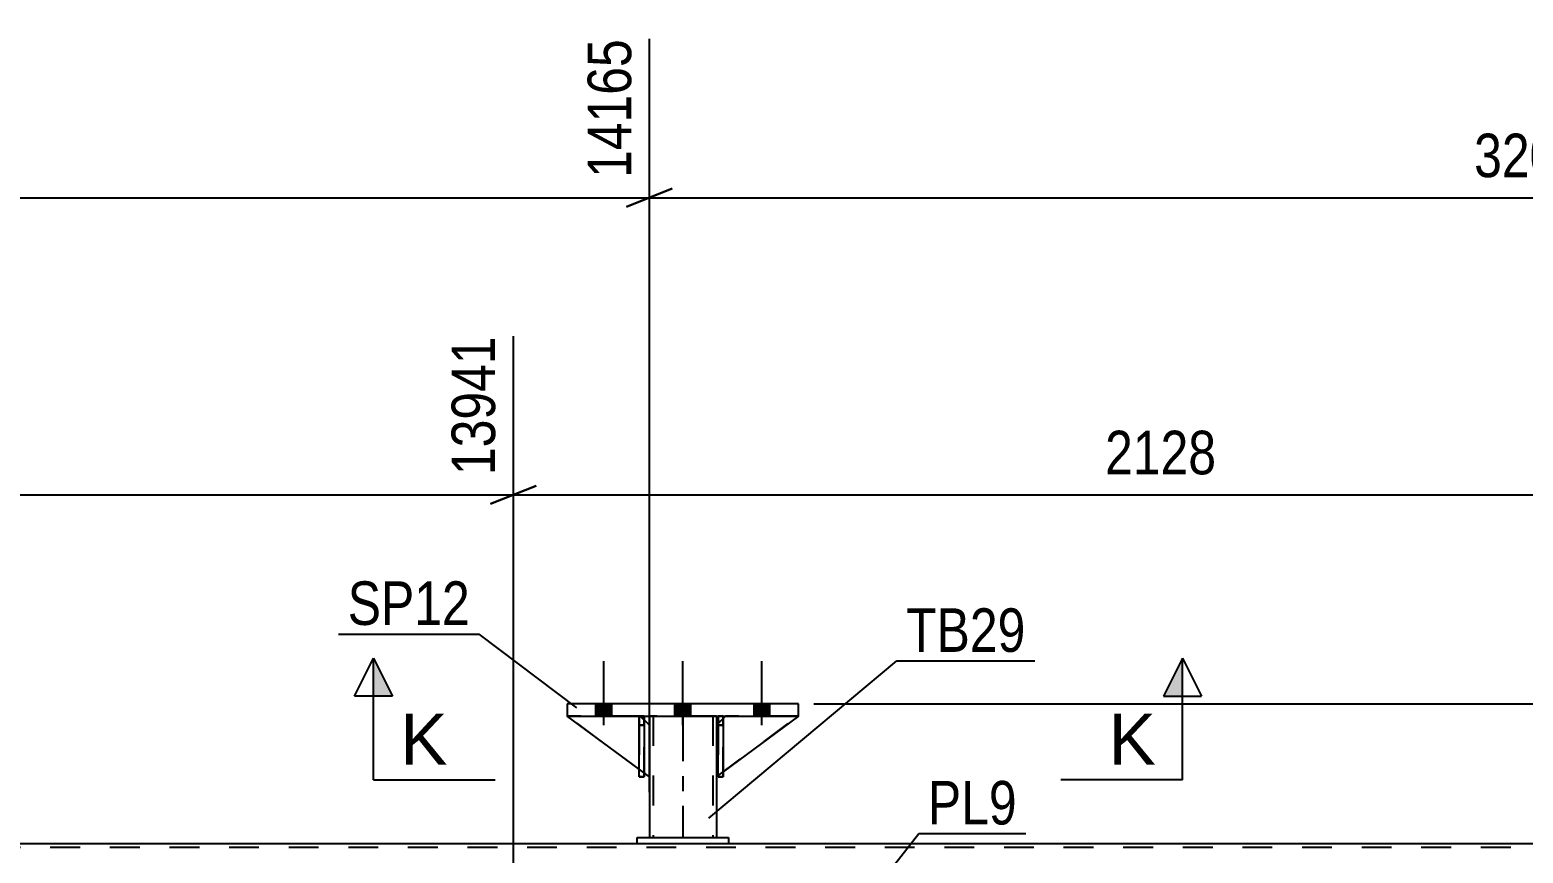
# Model space of a CAD drawing. Header units: millimetres. Extents: x -808 to 381, y -747 to 94.
# Drawn here: x -227 to -128.8, y -378.7 to -324.6 of the extents above; entities that cross this region are included whole.
import ezdxf

# ---------------------------------------------------------------- set-up
doc = ezdxf.new("R2010")
doc.units = ezdxf.units.MM
doc.linetypes.add('DXK_LINE_DOT2', pattern=[3.9198, 1.9599, -1.9599])
doc.linetypes.add('DXK_LINE_DOT3', pattern=[5.9187, 2.979, -0.9799, 0.9799, -0.9799])
doc.styles.add('Arial', font='arial.ttf', dxfattribs={"height": 0.2})
doc.styles.add('Arial Narrow', font='ARIALN.TTF', dxfattribs={"height": 0.2})

# ---------------------------------------------------------------- blocks, each defined once
blk = doc.blocks.new('Part-232923327-73665 - 73514')
at = {"color": 2, "linetype": 'Continuous'}
for p, q in [((-176.46, -368.923), (-191.66, -368.923)), ((-191.66, -368.923), (-191.66, -369.723)), ((-176.46, -369.723), (-176.46, -368.923)), ((-191.66, -369.723), (-176.46, -369.723))]:
    blk.add_line(p, q, dxfattribs=at)
blk = doc.blocks.new('Bolt-232923327-73755 - 73514')
at = {"linetype": 'Continuous'}
for points in [[(-189.78, -369.723), (-188.74, -369.723), (-188.74, -368.923), (-189.78, -368.923)], [(-189.78, -369.723), (-188.74, -369.723), (-188.74, -368.923), (-189.78, -368.923)], [(-189.78, -369.723), (-188.74, -369.723), (-188.74, -368.923), (-189.78, -368.923)], [(-184.58, -369.723), (-183.54, -369.723), (-183.54, -368.923), (-184.58, -368.923)], [(-184.58, -369.723), (-183.54, -369.723), (-183.54, -368.923), (-184.58, -368.923)], [(-179.38, -369.723), (-178.34, -369.723), (-178.34, -368.923), (-179.38, -368.923)], [(-179.38, -369.723), (-178.34, -369.723), (-178.34, -368.923), (-179.38, -368.923)], [(-179.38, -369.723), (-178.34, -369.723), (-178.34, -368.923), (-179.38, -368.923)]]:
    blk.add_hatch(color=1, dxfattribs=at).paths.add_polyline_path(points)
at = {"color": 1, "linetype": 'Continuous'}
for p, q in [((-189.26, -370.323), (-189.26, -366.123)), ((-189.26, -370.323), (-189.26, -366.123)), ((-189.26, -370.323), (-189.26, -366.123)), ((-184.06, -370.323), (-184.06, -366.123)), ((-184.06, -370.323), (-184.06, -366.123)), ((-178.86, -370.323), (-178.86, -366.123)), ((-178.86, -370.323), (-178.86, -366.123)), ((-178.86, -370.323), (-178.86, -366.123)), ((-189.78, -369.723), (-189.78, -368.923)), ((-189.78, -369.723), (-189.78, -368.923)), ((-189.78, -369.723), (-189.78, -368.923)), ((-188.74, -369.723), (-188.74, -368.923)), ((-188.74, -369.723), (-188.74, -368.923)), ((-188.74, -369.723), (-188.74, -368.923)), ((-184.58, -369.723), (-184.58, -368.923)), ((-184.58, -369.723), (-184.58, -368.923)), ((-183.54, -369.723), (-183.54, -368.923)), ((-183.54, -369.723), (-183.54, -368.923)), ((-179.38, -369.723), (-179.38, -368.923)), ((-179.38, -369.723), (-179.38, -368.923)), ((-179.38, -369.723), (-179.38, -368.923)), ((-178.34, -369.723), (-178.34, -368.923)), ((-178.34, -369.723), (-178.34, -368.923)), ((-178.34, -369.723), (-178.34, -368.923))]:
    blk.add_line(p, q, dxfattribs=at)
blk = doc.blocks.new('Part-232923327-73655 - 73514')
at = {"color": 2, "linetype": 'Continuous'}
for p, q in [((-186.26, -369.723), (-186.26, -370.323)), ((-181.86, -369.723), (-181.86, -370.323)), ((-186.26, -373.723), (-186.26, -377.724)), ((-181.86, -373.723), (-181.86, -377.724))]:
    blk.add_line(p, q, dxfattribs=at)
at = {"color": 7, "linetype": 'DXK_LINE_DOT2'}
for p, q in [((-181.86, -369.723), (-186.26, -369.723)), ((-186.02, -369.723), (-186.02, -377.724)), ((-182.1, -369.723), (-182.1, -377.724)), ((-186.26, -370.323), (-186.26, -373.723)), ((-181.86, -370.323), (-181.86, -373.723)), ((-186.26, -377.724), (-181.86, -377.724))]:
    blk.add_line(p, q, dxfattribs=at)
at = {"color": 7, "linetype": 'DXK_LINE_DOT3'}
blk.add_line((-184.06, -369.723), (-184.06, -377.724), dxfattribs=at)
blk = doc.blocks.new('Part-232923327-73656 - 73514')
at = {"color": 2, "linetype": 'Continuous'}
for p, q in [((-187.06, -377.724), (-181.06, -377.724)), ((-187.06, -378.124), (-187.06, -377.724)), ((-181.06, -377.724), (-181.06, -378.124)), ((-181.06, -378.124), (-187.06, -378.124))]:
    blk.add_line(p, q, dxfattribs=at)
blk = doc.blocks.new('Part-232923327-73657 - 73514')
at = {"color": 7, "linetype": 'DXK_LINE_DOT2'}
for p, q in [((-181.734, -370.323), (-181.734, -369.723)), ((-181.734, -369.723), (-181.734, -369.723)), ((-181.734, -369.723), (-181.734, -373.723)), ((-181.734, -369.723), (-181.414, -369.723)), ((-181.414, -369.723), (-181.414, -370.323)), ((-181.414, -373.723), (-181.414, -369.723)), ((-181.734, -373.723), (-181.734, -370.323)), ((-181.734, -370.323), (-181.414, -370.323)), ((-181.414, -370.323), (-181.414, -373.723)), ((-181.734, -373.723), (-181.414, -373.723))]:
    blk.add_line(p, q, dxfattribs=at)
blk = doc.blocks.new('Part-232923327-73658 - 73514')
at = {"color": 7, "linetype": 'DXK_LINE_DOT2'}
for p, q in [((-186.934, -370.323), (-186.934, -369.723)), ((-186.934, -369.723), (-186.934, -369.723)), ((-186.934, -369.723), (-186.934, -373.723)), ((-186.934, -369.723), (-186.614, -369.723)), ((-186.614, -369.723), (-186.614, -370.323)), ((-186.614, -373.723), (-186.614, -369.723)), ((-186.934, -373.723), (-186.934, -370.323)), ((-186.934, -370.323), (-186.614, -370.323)), ((-186.614, -370.323), (-186.614, -373.723)), ((-186.934, -373.723), (-186.614, -373.723))]:
    blk.add_line(p, q, dxfattribs=at)
blk = doc.blocks.new('Part-232923327-73659 - 73514')
at = {"color": 2, "linetype": 'Continuous'}
for p, q in [((-181.414, -369.723), (-181.734, -369.723)), ((-181.734, -373.723), (-181.734, -369.723)), ((-181.414, -369.723), (-181.414, -369.723)), ((-181.414, -369.723), (-181.414, -373.723)), ((-181.414, -373.723), (-181.734, -373.723))]:
    blk.add_line(p, q, dxfattribs=at)
at = {"color": 7, "linetype": 'DXK_LINE_DOT2'}
for p, q in [((-181.734, -369.723), (-181.734, -370.323)), ((-181.414, -370.323), (-181.414, -369.723)), ((-181.414, -370.323), (-181.734, -370.323)), ((-181.734, -370.323), (-181.734, -373.723)), ((-181.414, -373.723), (-181.414, -370.323))]:
    blk.add_line(p, q, dxfattribs=at)
blk = doc.blocks.new('Part-232923327-73660 - 73514')
at = {"color": 2, "linetype": 'Continuous'}
for p, q in [((-186.614, -369.723), (-186.934, -369.723)), ((-186.934, -373.723), (-186.934, -369.723)), ((-186.614, -369.723), (-186.614, -369.723)), ((-186.614, -369.723), (-186.614, -373.723)), ((-186.614, -373.723), (-186.934, -373.723))]:
    blk.add_line(p, q, dxfattribs=at)
at = {"color": 7, "linetype": 'DXK_LINE_DOT2'}
for p, q in [((-186.934, -369.723), (-186.934, -370.323)), ((-186.614, -370.323), (-186.614, -369.723)), ((-186.614, -370.323), (-186.934, -370.323)), ((-186.934, -370.323), (-186.934, -373.723)), ((-186.614, -373.723), (-186.614, -370.323))]:
    blk.add_line(p, q, dxfattribs=at)
blk = doc.blocks.new('Part-232923327-73661 - 73514')
at = {"color": 7, "linetype": 'DXK_LINE_DOT2'}
for p, q in [((-181.26, -369.723), (-181.86, -370.323)), ((-181.86, -373.723), (-176.46, -369.723)), ((-181.86, -370.323), (-181.26, -369.723)), ((-176.46, -369.723), (-181.26, -369.723)), ((-181.86, -370.323), (-181.86, -373.723)), ((-181.86, -370.323), (-181.86, -370.323)), ((-181.86, -370.323), (-181.86, -373.723))]:
    blk.add_line(p, q, dxfattribs=at)
blk = doc.blocks.new('Part-232923327-73662 - 73514')
at = {"color": 7, "linetype": 'DXK_LINE_DOT2'}
for p, q in [((-181.86, -370.323), (-181.26, -369.723)), ((-181.414, -369.877), (-181.734, -370.197)), ((-176.46, -369.723), (-181.26, -369.723)), ((-181.86, -370.323), (-181.86, -373.723)), ((-181.86, -373.723), (-181.414, -373.393))]:
    blk.add_line(p, q, dxfattribs=at)
at = {"color": 2, "linetype": 'Continuous'}
for p, q in [((-181.734, -370.197), (-181.86, -370.323)), ((-181.26, -369.723), (-181.414, -369.877)), ((-176.46, -369.723), (-181.414, -373.393)), ((-181.86, -370.323), (-181.86, -373.723)), ((-181.86, -370.323), (-181.86, -370.323)), ((-181.734, -373.63), (-181.86, -373.723))]:
    blk.add_line(p, q, dxfattribs=at)
blk = doc.blocks.new('Part-232923327-73663 - 73514')
at = {"color": 7, "linetype": 'DXK_LINE_DOT2'}
for p, q in [((-186.26, -373.723), (-191.66, -369.723)), ((-191.66, -369.723), (-186.86, -369.723)), ((-186.86, -369.723), (-186.26, -370.323)), ((-186.26, -370.323), (-186.26, -373.723))]:
    blk.add_line(p, q, dxfattribs=at)
blk = doc.blocks.new('Part-232923327-73664 - 73514')
at = {"color": 2, "linetype": 'Continuous'}
for p, q in [((-186.934, -373.224), (-191.66, -369.723)), ((-186.26, -370.323), (-186.614, -369.97)), ((-186.26, -370.323), (-186.26, -373.723)), ((-186.26, -373.723), (-186.614, -373.461))]:
    blk.add_line(p, q, dxfattribs=at)
at = {"color": 7, "linetype": 'DXK_LINE_DOT2'}
for p, q in [((-186.86, -369.723), (-191.66, -369.723)), ((-186.614, -369.97), (-186.86, -369.723)), ((-186.614, -373.461), (-186.934, -373.224))]:
    blk.add_line(p, q, dxfattribs=at)
blk = doc.blocks.new('Part-232923327-73679 - 73514')
at = {"color": 7, "linetype": 'DXK_LINE_DOT2'}
for p, q in [((-82.585, -378.364), (-752.861, -378.364)), ((-181.06, -378.124), (-187.06, -378.124))]:
    blk.add_line(p, q, dxfattribs=at)
at = {"color": 2, "linetype": 'Continuous'}
for p, q in [((-187.06, -378.124), (-351.329, -378.124)), ((-82.585, -378.124), (-181.06, -378.124))]:
    blk.add_line(p, q, dxfattribs=at)
blk = doc.blocks.new('StraightDimension-232923327-96520 - 73514')
at = {"color": 7, "linetype": 'Continuous'}
blk.add_line((-175.46, -368.923), (-39.807, -368.923), dxfattribs=at)
blk = doc.blocks.new('StraightDimension-232923327-97176 - 73514')
at = {"color": 7, "linetype": 'Continuous'}
for p, q in [((-195.208, -383.124), (-195.208, -344.735)), ((-110.074, -383.124), (-110.074, -344.735)), ((-193.708, -354.575), (-196.708, -355.775)), ((-195.208, -355.175), (-110.074, -355.175)), ((-111.574, -355.775), (-108.574, -354.575))]:
    blk.add_line(p, q, dxfattribs=at)
at = {"color": 0}
blk.add_wipeout([(-148.385, -354.425), (-148.385, -350.225), (-156.897, -350.225), (-156.897, -354.425)], dxfattribs=at)
at = {"color": 3, "style": 'Arial Narrow'}
blk.add_text('2128', height=2.8633, dxfattribs=at).set_placement((-156.297, -353.825))
at = {"color": 0, "linetype": 'Continuous'}
blk.add_wipeout([(-110.674, -344.135), (-114.874, -344.135), (-114.874, -354.475), (-110.674, -354.475)], dxfattribs=at)
at = {"color": 3, "linetype": 'Continuous', "style": 'Arial Narrow'}
blk.add_text('16070', height=2.8633, rotation=90.00021, dxfattribs=at).set_placement((-111.274, -353.875))
blk = doc.blocks.new('StraightDimension-232923327-97177 - 73514')
at = {"color": 7, "linetype": 'Continuous'}
for p, q in [((-280.342, -383.124), (-280.342, -344.735)), ((-195.208, -383.124), (-195.208, -344.735)), ((-278.842, -354.575), (-281.842, -355.775)), ((-280.342, -355.175), (-195.208, -355.175)), ((-196.708, -355.775), (-193.708, -354.575))]:
    blk.add_line(p, q, dxfattribs=at)
at = {"color": 0}
blk.add_wipeout([(-233.519, -354.425), (-233.519, -350.225), (-242.032, -350.225), (-242.032, -354.425)], dxfattribs=at)
at = {"color": 3, "style": 'Arial Narrow'}
blk.add_text('2128', height=2.8633, dxfattribs=at).set_placement((-241.432, -353.825))
at = {"color": 0, "linetype": 'Continuous'}
blk.add_wipeout([(-195.808, -344.135), (-200.008, -344.135), (-200.008, -354.475), (-195.808, -354.475)], dxfattribs=at)
at = {"color": 3, "linetype": 'Continuous', "style": 'Arial Narrow'}
blk.add_text('13941', height=2.8633, rotation=90.00021, dxfattribs=at).set_placement((-196.408, -353.875))
blk = doc.blocks.new('StraightDimension-232923327-100947 - 73514')
at = {"color": 7, "linetype": 'Continuous'}
for p, q in [((-186.26, -374.724), (-186.26, -325.191)), ((-184.76, -335.032), (-187.76, -336.232)), ((-186.26, -335.632), (-70.485, -335.632))]:
    blk.add_line(p, q, dxfattribs=at)
at = {"color": 0}
blk.add_wipeout([(-124.116, -334.882), (-124.116, -330.682), (-132.629, -330.682), (-132.629, -334.882)], dxfattribs=at)
at = {"color": 3, "style": 'Arial Narrow'}
blk.add_text('3201', height=2.8633, dxfattribs=at).set_placement((-132.029, -334.282))
blk = doc.blocks.new('StraightDimension-232923327-100948 - 73514')
at = {"color": 7, "linetype": 'Continuous'}
for p, q in [((-186.26, -374.724), (-186.26, -325.191)), ((-356.529, -335.632), (-186.26, -335.632)), ((-187.76, -336.232), (-184.76, -335.032))]:
    blk.add_line(p, q, dxfattribs=at)
at = {"color": 0, "linetype": 'Continuous'}
blk.add_wipeout([(-186.86, -324.591), (-191.06, -324.591), (-191.06, -334.932), (-186.86, -334.932)], dxfattribs=at)
at = {"color": 3, "linetype": 'Continuous', "style": 'Arial Narrow'}
blk.add_text('14165', height=2.8633, rotation=90.00021, dxfattribs=at).set_placement((-187.46, -334.332))
blk = doc.blocks.new('Mark-232923327-96636 - 73514')
at = {"color": 30, "linetype": 'Continuous'}
for p in [(-206.7, -364.333), (-191.025, -369.181)]:
    blk.add_line(p, (-197.461, -364.333), dxfattribs=at)
at = {"color": 0}
blk.add_wipeout([(-198.061, -363.733), (-198.061, -360.733), (-206.1, -360.733), (-206.1, -363.733)], dxfattribs=at)
blk.add_wipeout([(-198.061, -363.733), (-198.061, -360.733), (-206.1, -360.733), (-206.1, -363.733)], dxfattribs=at)
at = {"color": 3, "style": 'Arial Narrow'}
blk.add_text('SP12', height=2.8633, dxfattribs=at).set_placement((-206.1, -363.733))
blk = doc.blocks.new('Mark-232923327-104332 - 73514')
at = {"color": 30, "linetype": 'Continuous'}
for p, q in [((-182.36, -376.437), (-169.981, -366.105)), ((-169.981, -366.105), (-160.927, -366.105))]:
    blk.add_line(p, q, dxfattribs=at)
at = {"color": 0}
blk.add_wipeout([(-161.527, -365.505), (-161.527, -362.505), (-169.381, -362.505), (-169.381, -365.505)], dxfattribs=at)
blk.add_wipeout([(-161.527, -365.505), (-161.527, -362.505), (-169.381, -362.505), (-169.381, -365.505)], dxfattribs=at)
at = {"color": 3, "style": 'Arial Narrow'}
blk.add_text('TB29', height=2.8633, dxfattribs=at).set_placement((-169.381, -365.505))
blk = doc.blocks.new('Mark-232923327-105924 - 73514')
at = {"color": 30, "linetype": 'Continuous'}
for p, q in [((-173.892, -384.276), (-168.549, -377.458)), ((-168.549, -377.458), (-161.501, -377.458))]:
    blk.add_line(p, q, dxfattribs=at)
at = {"color": 0}
blk.add_wipeout([(-162.101, -376.858), (-162.101, -373.858), (-167.949, -373.858), (-167.949, -376.858)], dxfattribs=at)
blk.add_wipeout([(-162.101, -376.858), (-162.101, -373.858), (-167.949, -373.858), (-167.949, -376.858)], dxfattribs=at)
at = {"color": 3, "style": 'Arial Narrow'}
blk.add_text('PL9', height=2.8633, dxfattribs=at).set_placement((-167.949, -376.858))
blk = doc.blocks.new('SectionMark-232923327-112498 - 73514')
at = {"linetype": 'Continuous'}
for points in [[(-203.157, -368.423), (-204.407, -368.423), (-204.407, -365.923)], [(-151.216, -368.423), (-152.466, -368.423), (-151.216, -365.923)]]:
    blk.add_hatch(color=6, dxfattribs=at).paths.add_polyline_path(points)
at = {"color": 6, "linetype": 'Continuous'}
for p, q in [((-205.657, -368.423), (-204.407, -365.923)), ((-204.407, -373.923), (-204.407, -365.923)), ((-204.407, -365.923), (-203.157, -368.423)), ((-151.216, -365.923), (-152.466, -368.423)), ((-151.216, -373.923), (-151.216, -365.923)), ((-151.216, -365.923), (-149.966, -368.423)), ((-203.157, -368.423), (-205.657, -368.423)), ((-152.466, -368.423), (-149.966, -368.423)), ((-204.407, -373.923), (-196.407, -373.923)), ((-151.216, -373.923), (-159.216, -373.923))]:
    blk.add_line(p, q, dxfattribs=at)
at = {"color": 0, "linetype": 'Continuous'}
for points in [[(-199.547, -372.923), (-199.547, -369.423), (-202.657, -369.423), (-202.657, -372.923)], [(-152.966, -372.923), (-152.966, -369.423), (-156.076, -369.423), (-156.076, -372.923)]]:
    blk.add_wipeout(points, dxfattribs=at)
at = {"color": 3, "linetype": 'Continuous', "style": 'Arial'}
for p in [(-202.657, -372.923), (-156.076, -372.923)]:
    blk.add_text('K', height=3.343, dxfattribs=at).set_placement(p)

msp = doc.modelspace()

# ---------------------------------------------------------------- block references
for name in ['Bolt-232923327-73755 - 73514', 'Part-232923327-73665 - 73514', 'Part-232923327-73663 - 73514', 'Part-232923327-73664 - 73514', 'Part-232923327-73658 - 73514', 'Part-232923327-73660 - 73514', 'Part-232923327-73655 - 73514', 'Part-232923327-73661 - 73514', 'Part-232923327-73662 - 73514', 'Part-232923327-73657 - 73514', 'Part-232923327-73659 - 73514', 'Part-232923327-73656 - 73514', 'Part-232923327-73679 - 73514']:
    msp.add_blockref(name, (0, 0))

# ---------------------------------------------------------------- next in the draw order: block references
msp.add_blockref('StraightDimension-232923327-96520 - 73514', (0, 0))

# ---------------------------------------------------------------- next in the draw order: block references
msp.add_blockref('StraightDimension-232923327-97176 - 73514', (0, 0))

# ---------------------------------------------------------------- next in the draw order: block references
for name in ['StraightDimension-232923327-100947 - 73514', 'StraightDimension-232923327-97177 - 73514']:
    msp.add_blockref(name, (0, 0))

# ---------------------------------------------------------------- next in the draw order: block references
for name in ['StraightDimension-232923327-100948 - 73514', 'Mark-232923327-104332 - 73514']:
    msp.add_blockref(name, (0, 0))

# ---------------------------------------------------------------- next in the draw order: block references
for name in ['Mark-232923327-96636 - 73514', 'Mark-232923327-105924 - 73514']:
    msp.add_blockref(name, (0, 0))

# ---------------------------------------------------------------- next in the draw order: block references
msp.add_blockref('SectionMark-232923327-112498 - 73514', (0, 0))

doc.saveas('drawing.dxf')
